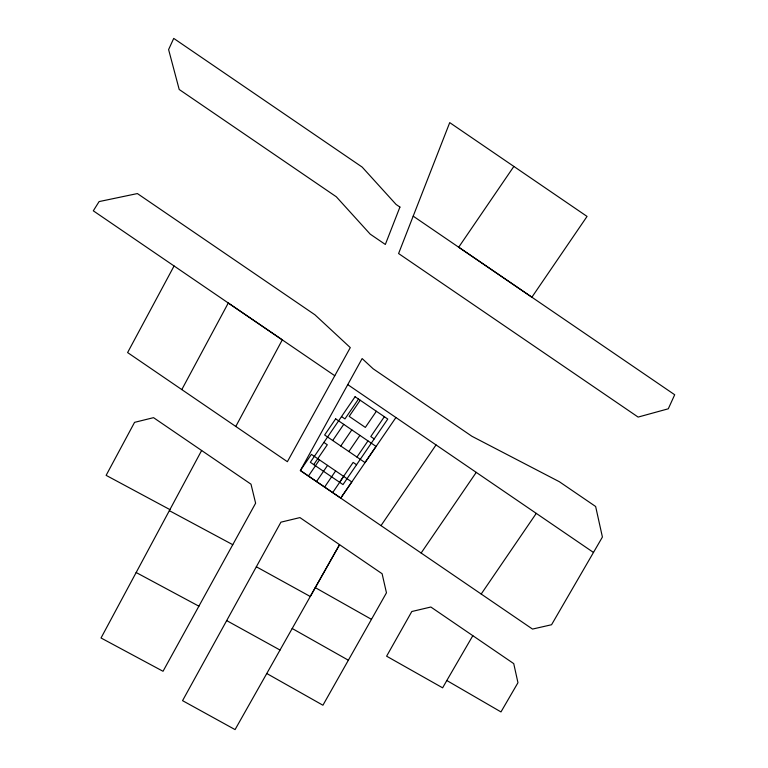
<?xml version="1.0" encoding="UTF-8"?>
<svg xmlns="http://www.w3.org/2000/svg" width="768" height="768" viewBox="0 0 768 768"><rect width="100%" height="100%" fill="white"/><g stroke="black" fill="none" stroke-linecap="round" stroke-linejoin="round"><path stroke-width="1.15" d="M413.184 216.144L674.698 394.752L668.285 408.797L638.122 417.082L398.592 253.536L449.722 122.621L587.05 216.422L531.888 297.197L458.707 247.2L513.859 166.435M174.077 265.968L127.603 352.57L287.376 461.702L350.285 347.606L314.918 314.784L137.386 193.565L99.091 201.59L93.302 210.816L334.79 375.734M181.814 389.568L228.278 303.014L282.298 339.859L235.786 426.461M201.638 450.48L101.03 637.987L163.027 671.28L255.619 503.203L251.002 484.195L153.533 417.658L134.563 422.352L106.128 475.354L169.92 509.616M421.152 553.037L532.512 629.078L551.558 624.739L602.41 537.043L595.642 506.496L559.306 481.699L471.926 436.282L373.123 368.774L362.131 358.56L300.365 470.544L421.133 553.027L476.227 472.387M256.32 566.765L310.262 596.496L339.562 544.666L235.075 729.6L182.554 700.656L280.925 522.173L299.933 517.594L382.109 573.734L386.458 592.819L322.925 705.226L266.755 673.498M446.813 680.515L442.627 687.83L386.611 656.189L411.802 611.52L430.848 607.018L513.734 663.619L517.958 682.714L500.976 711.926L446.813 680.515L472.819 635.693M313.738 464.611L327.302 444.758L323.875 442.426M358.502 399.062L344.947 418.915L341.52 416.582M308.448 476.035L319.478 459.888M332.717 440.506L343.747 424.349M360.211 400.234L349.181 416.381L365.338 427.411L376.368 411.264M316.522 481.555L327.552 465.398M340.79 446.016L351.821 429.869M324.605 487.066L335.626 470.918M348.864 451.536L359.894 435.379M339.581 482.256L353.136 462.403L356.563 464.746M384.346 416.717L370.79 436.57L374.208 438.902M332.678 492.576L343.709 476.429M356.938 457.046L367.968 440.899M340.752 498.096L351.782 481.939L311.405 454.368L300.374 470.525L340.752 498.096L395.933 417.504M381.005 525.61L436.042 444.912M481.19 594.038L536.266 513.379M169.373 510.672L232.781 544.704M136.157 572.515L198.902 606.192M226.675 620.592L280.022 650.045M315.264 587.616L371.472 619.344M292.186 628.493L348.355 660.211M347.741 384.614L593.491 552.461M399.926 207.072L385.334 244.464L370.195 234.134L336.317 196.781L179.203 89.482L168.605 49.584L173.722 38.4L362.179 167.098L396.086 204.451L399.926 207.072M335.664 418.838L324.634 434.986L365.011 462.566L376.042 446.41L335.664 418.838M355.075 396.73L310.32 462.278L343.008 484.598L387.773 419.05L355.075 396.73"/></g></svg>
